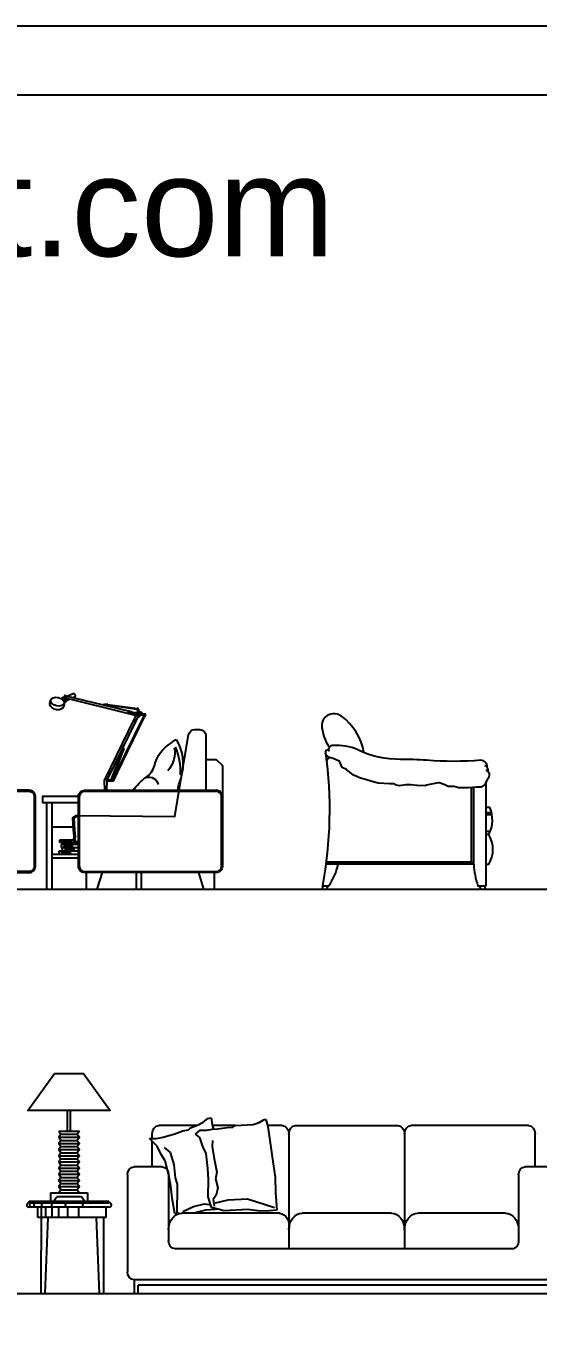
# Model space of a CAD drawing. Header units: inches. Extents: x 11 to 53.5, y 7.4 to 32.2.
# Drawn here: x 41.16 to 43.65, y 25.87 to 32.15 of the extents above; entities that cross this region are included whole.
import ezdxf

# ---------------------------------------------------------------- set-up
doc = ezdxf.new("R2010")
doc.units = ezdxf.units.IN
doc.header["$MEASUREMENT"] = 0
for name, color, linetype in [('02', 2, 'Continuous'), ('1', 1, 'Continuous'), ('kadrbm', 4, 'Continuous')]:
    doc.layers.add(name, color=color, linetype=linetype)
doc.styles.add('bmmm', font='swissel.ttf')

# ---------------------------------------------------------------- blocks, each defined once
blk = doc.blocks.new('kadrbm')
at = {"layer": 'kadrbm', "color": 4}
blk.add_lwpolyline([(0, 0), (0, 24.7972), (21, 24.7972), (21, 0), (0, 0)], close=True, dxfattribs=at)
blk.add_lwpolyline([(20.6631, 0.3257), (20.6631, 24.4603), (0.3369, 24.4603), (0.3369, 0.3257), (20.6631, 0.3257)], dxfattribs=at)
at = {"layer": 'kadrbm', "color": 211, "true_color": 0xf674fb, "style": 'bmmm'}
blk.add_text('www.cad-libraries.blogspot.com', height=0.485134, dxfattribs=at).set_placement((0.5726, 23.6772))

msp = doc.modelspace()

# ---------------------------------------------------------------- linework, layer by layer
at = {"layer": '02'}
for p, q in [((41.3358, 28.8854), (41.3324, 28.8838)), ((41.3375, 28.8891), (41.3432, 28.8919)), ((41.345, 28.8914), (41.346, 28.8918)), ((41.3557, 28.8699), (41.3507, 28.8678)), ((41.3514, 28.8873), (41.658, 28.8126)), ((41.3531, 28.8985), (41.6635, 28.823)), ((41.3742, 28.8815), (41.3564, 28.8733)), ((41.359, 28.8969), (41.3892, 28.909)), ((41.3988, 28.8929), (41.3908, 28.8892)), ((41.5409, 28.8592), (41.5544, 28.8573)), ((41.542, 28.8551), (41.5541, 28.8533)), ((41.5564, 28.8561), (41.6886, 28.8375)), ((41.5568, 28.8536), (41.6884, 28.8348)), ((41.599, 28.5241), (41.7314, 28.7942)), ((41.6577, 28.8129), (41.6943, 28.8024)), ((41.6615, 28.8231), (41.6888, 28.8159)), ((41.6971, 28.8081), (41.6829, 28.7793)), ((41.6884, 28.8348), (41.7008, 28.8322)), ((41.6886, 28.8375), (41.7013, 28.836)), ((41.7072, 28.8038), (41.6925, 28.7725)), ((41.698, 28.8135), (41.7017, 28.8129)), ((41.7008, 28.8322), (41.7015, 28.8179)), ((41.7017, 28.8143), (41.7018, 28.812)), ((41.7057, 28.8328), (41.7059, 28.8186)), ((41.7059, 28.8149), (41.7061, 28.8107)), ((41.7063, 28.8328), (41.7066, 28.8187)), ((41.7067, 28.815), (41.7069, 28.81)), ((41.7069, 28.8099), (41.7393, 28.8097)), ((41.7079, 28.8052), (41.7343, 28.8052)), ((41.7347, 28.8033), (41.7313, 28.796)), ((41.7315, 28.7942), (41.7339, 28.7931)), ((41.7408, 28.8049), (41.735, 28.7933)), ((41.6829, 28.7793), (41.5437, 28.4922)), ((41.6925, 28.7725), (41.5527, 28.4878)), ((41.6035, 28.522), (41.7343, 28.793)), ((42.0348, 28.7037), (42.0348, 28.4387)), ((41.6252, 28.6271), (41.5729, 28.49)), ((41.6289, 28.6254), (41.5772, 28.49)), ((41.6296, 28.6385), (41.6238, 28.6255)), ((41.6238, 28.6255), (41.6245, 28.6251)), ((41.6277, 28.6405), (41.6294, 28.6395)), ((41.635, 28.6398), (41.6287, 28.6257)), ((41.6301, 28.645), (41.6334, 28.6431)), ((42.6702, 28.5846), (42.6702, 28.5846)), ((41.5396, 28.4866), (41.541, 28.4387)), ((41.5529, 28.4861), (41.552, 28.4387)), ((41.5529, 28.4846), (41.5832, 28.4846)), ((41.5541, 28.49), (41.581, 28.49)), ((41.583, 28.4913), (41.5985, 28.524)), ((41.5869, 28.4868), (41.6037, 28.5217)), ((42.7513, 28.5126), (42.7513, 28.5126)), ((41.4448, 28.4337), (42.0848, 28.4337)), ((41.5396, 28.45), (41.5529, 28.45)), ((43.3259, 28.0888), (43.3259, 28.4513)), ((43.3359, 28.0788), (43.3359, 28.452)), ((41.4198, 28.0687), (41.4198, 28.4087)), ((42.1098, 28.0687), (42.1098, 28.4087)), ((43.4229, 28.3288), (43.3959, 28.3288)), ((43.4249, 28.3188), (43.3959, 28.3188)), ((41.3908, 28.2587), (41.2859, 28.2587)), ((43.4161, 28.2388), (43.3959, 28.2388)), ((41.3933, 28.1969), (41.3231, 28.1969)), ((41.3231, 28.1969), (41.3231, 28.1856)), ((41.3998, 28.1856), (41.3231, 28.1856)), ((41.4148, 28.1744), (41.331, 28.1744)), ((41.331, 28.1744), (41.331, 28.1608)), ((41.3501, 28.1856), (41.3501, 28.1744)), ((43.4091, 28.2238), (43.3959, 28.2238)), ((41.2859, 28.1287), (41.4148, 28.1287)), ((41.4148, 28.1087), (41.2859, 28.1087)), ((41.4148, 28.1423), (41.3199, 28.1423)), ((41.3199, 28.1423), (41.3199, 28.1287)), ((41.331, 28.1608), (41.4148, 28.1608)), ((41.3383, 28.1423), (41.3383, 28.1608)), ((41.4448, 28.0437), (42.0848, 28.0437)), ((43.3359, 28.0788), (42.6174, 28.0788)), ((43.3259, 28.0888), (42.6187, 28.0888)), ((43.3259, 28.0888), (43.3359, 28.0788)), ((41.3619, 26.7818), (41.3619, 26.8818)), ((41.3769, 26.7818), (41.3769, 26.8818)), ((42.0432, 26.8439), (42.0604, 26.847)), ((42.0604, 26.847), (42.0654, 26.8131)), ((41.9896, 26.8085), (41.8052, 26.8085)), ((41.8782, 26.767), (41.9225, 26.7824)), ((41.9225, 26.7824), (41.9496, 26.7885)), ((41.9496, 26.7885), (41.9595, 26.7978)), ((41.9595, 26.7978), (41.9939, 26.8101)), ((41.9841, 26.7673), (42.0066, 26.787)), ((41.9939, 26.8101), (42.021, 26.8254)), ((42.0066, 26.787), (42.039, 26.7872)), ((42.021, 26.8254), (42.0432, 26.8439)), ((42.039, 26.7872), (42.0669, 26.7914)), ((42.0654, 26.8131), (42.0709, 26.7916)), ((42.1769, 26.8085), (42.0665, 26.8085)), ((42.0669, 26.7914), (42.092, 26.7929)), ((42.092, 26.7929), (42.1376, 26.8)), ((42.1376, 26.8), (42.1651, 26.8011)), ((42.1651, 26.8011), (42.176, 26.8084)), ((42.176, 26.8084), (42.2646, 26.8142)), ((42.2646, 26.8142), (42.2932, 26.8244)), ((42.2932, 26.8244), (42.3173, 26.8386)), ((42.3173, 26.8386), (42.3254, 26.8386)), ((42.3254, 26.8386), (42.3356, 26.8041)), ((42.4057, 26.8085), (42.3355, 26.8085)), ((42.3356, 26.8041), (42.346, 26.7244)), ((42.4697, 26.8085), (42.968, 26.8085)), ((43.6023, 26.8085), (43.032, 26.8085)), ((41.3194, 26.7818), (41.4194, 26.7818)), ((41.3194, 26.7518), (41.4194, 26.7518)), ((41.3194, 26.7218), (41.4194, 26.7218)), ((41.3294, 26.7668), (41.4094, 26.7668)), ((41.3294, 26.7368), (41.4094, 26.7368)), ((41.7969, 26.7086), (41.76, 26.7455)), ((41.76, 26.7455), (41.7945, 26.7455)), ((41.7732, 26.7455), (41.7732, 26.7685)), ((41.7732, 26.6085), (41.7732, 26.7323)), ((41.7945, 26.7455), (41.8265, 26.7516)), ((41.8265, 26.7516), (41.8536, 26.7609)), ((41.8536, 26.7609), (41.8782, 26.767)), ((42.0047, 26.7501), (41.9841, 26.7673)), ((42.0195, 26.7069), (42.0047, 26.7501)), ((42.0664, 26.7368), (42.0644, 26.7078)), ((42.346, 26.7244), (42.3612, 26.6221)), ((42.4377, 26.7685), (42.4377, 26.2091)), ((43, 26.7685), (43, 26.2091)), ((43.6343, 26.6085), (43.6343, 26.7685)), ((41.3194, 26.6918), (41.4194, 26.6918)), ((41.3194, 26.6618), (41.4194, 26.6618)), ((41.3294, 26.7068), (41.4094, 26.7068)), ((41.3294, 26.6768), (41.4094, 26.6768)), ((41.8166, 26.6686), (41.7969, 26.7086)), ((41.8363, 26.6378), (41.8166, 26.6686)), ((41.8314, 26.7024), (41.861, 26.6778)), ((41.861, 26.6778), (41.8782, 26.6194)), ((42.0353, 26.6728), (42.0195, 26.7069)), ((42.0441, 26.5997), (42.0353, 26.6728)), ((42.0644, 26.7078), (42.0746, 26.6469)), ((41.3194, 26.6318), (41.4194, 26.6318)), ((41.3194, 26.6018), (41.4194, 26.6018)), ((41.3294, 26.6468), (41.4094, 26.6468)), ((41.3294, 26.6168), (41.4094, 26.6168)), ((41.8212, 26.6085), (41.6852, 26.6085)), ((41.8536, 26.5671), (41.8363, 26.6378)), ((41.8782, 26.6194), (41.8856, 26.5548)), ((42.0476, 26.5461), (42.0441, 26.5997)), ((42.0746, 26.6469), (42.0877, 26.5816)), ((42.3612, 26.6221), (42.371, 26.5581)), ((43.7223, 26.6085), (43.5863, 26.6085)), ((41.3194, 26.5718), (41.4194, 26.5718)), ((41.3194, 26.5418), (41.4194, 26.5418)), ((41.3294, 26.5868), (41.4094, 26.5868)), ((41.3294, 26.5568), (41.4094, 26.5568)), ((41.6532, 26.5685), (41.6532, 26.0985)), ((41.8532, 26.5685), (41.8532, 26.2491)), ((41.8634, 26.5148), (41.8536, 26.5671)), ((41.8856, 26.5548), (41.8954, 26.524)), ((42.0452, 26.4626), (42.0476, 26.5461)), ((42.0877, 26.5816), (42.0804, 26.5494)), ((42.0804, 26.5494), (42.0927, 26.5068)), ((42.371, 26.5581), (42.3721, 26.4832)), ((43.5543, 26.5685), (43.5543, 26.2491)), ((41.2794, 26.4818), (41.2794, 26.4418)), ((41.3194, 26.5118), (41.4194, 26.5118)), ((41.3294, 26.5268), (41.4094, 26.5268)), ((41.3294, 26.4968), (41.4094, 26.4968)), ((41.4594, 26.4818), (41.4594, 26.4418)), ((41.8708, 26.4555), (41.8634, 26.5148)), ((41.8954, 26.524), (41.8954, 26.4678)), ((42.0848, 26.4702), (42.07, 26.4495)), ((42.0927, 26.5068), (42.0848, 26.4702)), ((42.3721, 26.4832), (42.3789, 26.3969)), ((41.5645, 26.4118), (41.1743, 26.4118)), ((41.1759, 26.4333), (41.1759, 26.4418)), ((41.1759, 26.4418), (41.5628, 26.4418)), ((41.1759, 26.4333), (41.5628, 26.4333)), ((41.218, 26.3618), (41.218, 26.4118)), ((41.2331, 26.4118), (41.2317, 25.9918)), ((41.2548, 26.4118), (41.2548, 26.3618)), ((41.2849, 26.4118), (41.2849, 26.3618)), ((41.2944, 26.4418), (41.3094, 26.4618)), ((41.3183, 26.4118), (41.3183, 26.3618)), ((41.3617, 26.4118), (41.3617, 26.3618)), ((41.4152, 26.4118), (41.4152, 26.3618)), ((41.4444, 26.4418), (41.4294, 26.4618)), ((41.55, 26.3618), (41.55, 26.4118)), ((41.5628, 26.4333), (41.5628, 26.4418)), ((41.8831, 26.3817), (41.8708, 26.4555)), ((41.8954, 26.4678), (41.893, 26.4278)), ((41.893, 26.4278), (41.893, 26.3848)), ((41.9225, 26.3909), (41.9742, 26.4155)), ((41.9742, 26.4155), (42.0268, 26.4278)), ((42.0268, 26.4278), (42.0612, 26.4228)), ((42.0618, 26.4112), (42.0452, 26.4626)), ((42.1238, 26.3941), (42.0618, 26.4112)), ((42.07, 26.4495), (42.0741, 26.4172)), ((42.0739, 26.4315), (42.1428, 26.4484)), ((42.1428, 26.4484), (42.2362, 26.4533)), ((42.2362, 26.4533), (42.2769, 26.4395)), ((42.2769, 26.4395), (42.3685, 26.4103)), ((41.55, 26.3618), (41.218, 26.3618)), ((41.2667, 26.3618), (41.2517, 25.9918)), ((41.5014, 26.3618), (41.5164, 25.9918)), ((41.5364, 26.3618), (41.5364, 25.9918)), ((41.9049, 26.3808), (41.8831, 26.3817)), ((42.3924, 26.3823), (41.9172, 26.3823)), ((42.0317, 26.3971), (41.9739, 26.3823)), ((42.0801, 26.4002), (42.0317, 26.3971)), ((42.0889, 26.402), (42.0801, 26.4002)), ((42.2375, 26.4014), (42.1238, 26.3941)), ((42.2988, 26.3932), (42.2375, 26.4014)), ((42.3437, 26.3941), (42.2988, 26.3932)), ((42.3789, 26.3969), (42.3437, 26.3941)), ((42.936, 26.3823), (42.5017, 26.3823)), ((43.4903, 26.3823), (43.064, 26.3823)), ((43.5223, 26.2091), (41.8852, 26.2091)), ((41.6852, 26.0585), (41.6852, 25.9918)), ((43.7223, 26.0585), (41.6852, 26.0585)), ((41.7058, 25.9918), (41.7058, 26.0335)), ((43.7018, 26.0335), (41.7058, 26.0335))]:
    msp.add_line(p, q, dxfattribs=at)
for points in [[(42.8023, 28.6218, 0.191032), (42.6935, 28.7992, 0.14687), (42.6515, 28.8106, 0.374276), (42.5975, 28.7581, 0.146281), (42.6349, 28.6475, 0.146281)], [(41.9048, 28.4387), (41.9505, 28.7087, -0.36585), (41.9801, 28.7337), (42.0048, 28.7337, -0.414214), (42.0348, 28.7037)], [(41.7424, 28.5008, 0.168896), (41.7847, 28.5581, -0.208101), (41.8672, 28.6689, -0.072651), (41.8895, 28.6858)], [(43.4011, 28.5506, 0.444081), (43.3709, 28.5847, -0.042169), (43.1071, 28.5847, 0.016369), (42.9805, 28.5888, -0.11532), (42.7722, 28.635, 0.12842), (42.6523, 28.6561, 0.414214), (42.6305, 28.6343, 0.620033), (42.6156, 28.6206, -0.079849), (42.6009, 27.9738), (42.631, 27.9738)], [(42.0348, 28.5887), (42.0848, 28.5887), (42.1148, 28.5587), (42.1148, 28.0687, -0.414214), (42.0848, 28.0387)], [(43.3959, 28.4759), (43.4065, 28.4971), (43.4103, 28.5047), (43.4126, 28.5139), (43.4126, 28.5185), (43.4057, 28.5284), (43.4057, 28.5376, 0.33357), (43.3897, 28.5582)], [(39.2276, 28.4387), (39.1456, 28.4387, 0.414214), (39.1156, 28.4087), (39.1156, 28.0687, 0.414214), (39.1456, 28.0387), (41.1756, 28.0387)], [(41.0486, 28.3159), (41.0486, 28.3896, -0.411624), (41.0936, 28.4337), (41.1756, 28.4337, -0.414214), (41.2006, 28.4087), (41.2006, 28.0687, -0.414214), (41.1756, 28.0437), (39.1456, 28.0437, -0.414214), (39.1206, 28.0687), (39.1206, 28.4087, -0.414214), (39.1456, 28.4337), (39.2276, 28.4337, -0.344829), (39.2726, 28.3896), (39.2726, 28.3159)], [(41.1756, 28.4387), (41.0936, 28.4387, 0.408701), (41.0436, 28.3896), (41.0436, 28.3159)], [(41.1756, 28.0387, 0.414214), (41.2056, 28.0687), (41.2056, 28.4087, 0.414214), (41.1756, 28.4387)], [(41.4148, 28.4087, -0.414214), (41.4448, 28.4387), (42.0848, 28.4387)], [(42.1148, 28.4087, 0.414214), (42.0848, 28.4387)], [(42.0848, 28.0387), (41.4448, 28.0387, -0.414214), (41.4148, 28.0687), (41.4148, 28.4087)], [(43.3959, 28.0788), (43.4091, 28.0788, 0.279711), (43.4091, 28.2238, 0.229543), (43.4141, 28.3552), (43.3959, 28.3546)], [(42.631, 27.9738, 0.113802), (42.6765, 28.0788)], [(43.3359, 28.0788, 0.068283), (43.356, 27.9738), (43.3959, 27.9738)], [(42.6028, 27.9738, -0.026598), (42.5984, 27.9588)], [(42.6217, 27.9588, 0.017419), (42.629, 27.9738)], [(43.3629, 27.9738, 0.021003), (43.3701, 27.9588)], [(43.3935, 27.9588, -0.026625), (43.3891, 27.9738)]]:
    msp.add_lwpolyline(points, format="xyb", dxfattribs=at)
for points in [[(43.3959, 28.4759), (43.3943, 28.4728), (43.3873, 28.4615), (43.3717, 28.453), (43.3491, 28.453), (43.3109, 28.4501), (43.2613, 28.4501), (43.2415, 28.4572), (43.2118, 28.4572), (43.1963, 28.4657), (43.168, 28.4742), (43.1636, 28.4744), (43.1072, 28.4631), (43.0994, 28.4597), (43.0604, 28.4615), (43.0307, 28.4657), (43.0053, 28.4657), (42.9755, 28.46), (42.9586, 28.4643), (42.9472, 28.4699), (42.926, 28.4699), (42.8723, 28.4728), (42.8355, 28.4826), (42.81, 28.4911), (42.7859, 28.4982), (42.7592, 28.5081), (42.7513, 28.5126), (42.7175, 28.5396), (42.6973, 28.5486), (42.6838, 28.5801), (42.6702, 28.5846), (42.6522, 28.5936), (42.6302, 28.5995), (42.6237, 28.6059), (42.6197, 28.6108), (42.6156, 28.6206)], [(43.3962, 28.5391), (43.403, 28.5315), (43.4057, 28.5284)], [(41.4119, 28.3159), (41.8831, 28.3109), (41.9048, 28.4387)], [(43.3959, 27.9738), (43.3959, 28.4759)], [(41.4148, 28.4087), (41.241, 28.4087), (41.241, 28.3787), (41.4148, 28.3787)], [(41.261, 27.9587), (41.261, 28.3787)], [(41.2859, 28.3787), (41.2859, 27.9587)], [(41.4148, 28.1828), (41.395, 28.1865), (41.3927, 28.2006), (41.3938, 28.2136), (41.3915, 28.2465), (41.388, 28.3053), (41.4033, 28.3159), (41.4148, 28.3159)], [(41.4148, 28.3109), (41.4048, 28.3109), (41.3931, 28.3028), (41.3965, 28.2468), (41.3989, 28.2135), (41.3977, 28.2008), (41.3994, 28.1908), (41.4148, 28.1879)], [(41.4548, 27.9587), (41.4548, 28.0387)], [(41.5297, 28.0387), (41.5048, 27.9587)], [(41.6962, 28.0387), (41.6962, 27.9587)], [(41.721, 27.9587), (41.721, 28.0387)], [(42.0248, 27.9587), (41.9998, 28.0387)], [(42.0748, 28.0387), (42.0748, 27.9587)], [(41.3194, 26.7818), (41.3294, 26.7668), (41.3194, 26.7518), (41.3294, 26.7368), (41.3194, 26.7218), (41.3294, 26.7068), (41.3194, 26.6918), (41.3294, 26.6768), (41.3194, 26.6618), (41.3294, 26.6468), (41.3194, 26.6318), (41.3294, 26.6168), (41.3194, 26.6018), (41.3294, 26.5868), (41.3194, 26.5718), (41.3294, 26.5568), (41.3194, 26.5418), (41.3294, 26.5268), (41.3194, 26.5118), (41.3294, 26.4968), (41.3194, 26.4818)], [(41.4194, 26.7818), (41.4094, 26.7668), (41.4194, 26.7518), (41.4094, 26.7368), (41.4194, 26.7218), (41.4094, 26.7068), (41.4194, 26.6918), (41.4094, 26.6768), (41.4194, 26.6618), (41.4094, 26.6468), (41.4194, 26.6318), (41.4094, 26.6168), (41.4194, 26.6018), (41.4094, 26.5868), (41.4194, 26.5718), (41.4094, 26.5568), (41.4194, 26.5418), (41.4094, 26.5268), (41.4194, 26.5118), (41.4094, 26.4968), (41.4194, 26.4818)], [(41.2794, 26.4818), (41.4594, 26.4818)], [(41.4294, 26.4618), (41.3094, 26.4618)]]:
    msp.add_lwpolyline(points, dxfattribs=at)
for points in [[(41.336, 28.1918), (41.336, 28.1901), (41.3429, 28.1901), (41.3429, 28.1918)], [(41.3439, 28.1693), (41.3439, 28.1652), (41.3507, 28.1652), (41.3507, 28.1693)], [(41.3476, 28.1918), (41.3476, 28.1901), (41.3545, 28.1901), (41.3545, 28.1918)], [(41.3555, 28.1693), (41.3555, 28.1652), (41.3623, 28.1652), (41.3623, 28.1693)], [(41.3606, 28.1918), (41.3606, 28.1901), (41.3674, 28.1901), (41.3674, 28.1918)], [(41.363, 28.1805), (41.363, 28.1788), (41.3698, 28.1788), (41.3698, 28.1805)], [(41.3684, 28.1693), (41.3684, 28.1652), (41.3753, 28.1652), (41.3753, 28.1693)], [(41.3722, 28.1918), (41.3722, 28.1901), (41.3791, 28.1901), (41.3791, 28.1918)], [(41.3746, 28.1805), (41.3746, 28.1788), (41.3814, 28.1788), (41.3814, 28.1805)], [(41.3801, 28.1693), (41.3801, 28.1652), (41.3869, 28.1652), (41.3869, 28.1693)], [(41.3876, 28.1805), (41.3876, 28.1788), (41.3944, 28.1788), (41.3944, 28.1805)], [(41.3992, 28.1805), (41.3992, 28.1788), (41.406, 28.1788), (41.406, 28.1805)], [(41.3328, 28.1372), (41.3328, 28.1331), (41.3396, 28.1331), (41.3396, 28.1372)], [(41.3444, 28.1372), (41.3444, 28.1331), (41.3512, 28.1331), (41.3512, 28.1372)], [(41.3511, 28.1557), (41.3511, 28.1468), (41.358, 28.1468), (41.358, 28.1557)], [(41.3574, 28.1372), (41.3574, 28.1331), (41.3642, 28.1331), (41.3642, 28.1372)], [(41.3627, 28.1557), (41.3627, 28.1468), (41.3696, 28.1468), (41.3696, 28.1557)], [(41.369, 28.1372), (41.369, 28.1331), (41.3758, 28.1331), (41.3758, 28.1372)], [(41.3757, 28.1557), (41.3757, 28.1468), (41.3826, 28.1468), (41.3826, 28.1557)], [(41.3873, 28.1557), (41.3873, 28.1468), (41.3942, 28.1468), (41.3942, 28.1557)], [(41.2994, 27.0618), (41.4394, 27.0618), (41.5694, 26.8818), (41.1694, 26.8818)]]:
    msp.add_lwpolyline(points, close=True, dxfattribs=at)
for centre, radius, start, end in [((41.3213, 28.8579), 0.0464, 154.47607, 183.1889), ((41.3376, 28.8867), 0.00241, 90.67133, 211.44668), ((41.3338, 28.8721), 0.0175, 345.74696, 77.65019), ((41.3391, 28.875), 0.0174, 343.0789, 76.13888), ((41.3075, 28.861), 0.0396, 337.49412, 6.59131), ((41.3474, 28.8708), 0.00444, 259.89036, 317.87058), ((41.3893, 28.8981), 0.0109, 331.1696, 90.45218), ((41.543, 28.8551), 0.00572, 136.9487, 198.19675), ((41.5389, 28.859), 1.818989403545857e-15, 206.56505, 126.15469), ((41.5308, 28.8562), 0.0113, 341.5445, 6.88988), ((41.5525, 28.8518), 0.00584, 48.06392, 70.67574), ((41.5542, 28.8654), 0.0121, 269.72074, 282.60964), ((41.6622, 28.817), 0.00613, 78.16633, 225.94382), ((41.6602, 28.8181), 0.00591, 247.80987, 269.00099), ((41.6602, 28.8181), 0.00591, 46.27163, 56.30027), ((41.6738, 28.8136), 0.00248, 96.49032, 228.55196), ((41.6812, 28.8683), 0.0572, 260.95844, 266.64782), ((41.6785, 28.8256), 0.0107, 242.37664, 271.91103), ((41.6607, 29.0427), 0.2322, 274.22693, 279.62254), ((41.6588, 29.053), 0.239, 274.81779, 280.13673), ((41.7095, 28.7775), 0.0376, 77.83233, 105.36929), ((41.7031, 28.8338), 0.0028, 339.99389, 215.10185), ((41.7094, 28.7832), 0.0356, 70.76687, 103.9846), ((41.7494, 28.7316), 0.0766, 121.12045, 129.1536), ((41.7432, 28.7336), 0.0754, 119.4587, 120.77599), ((41.691, 28.8299), 0.0341, 296.16302, 313.56045), ((41.6899, 28.832), 0.0401, 299.78013, 318.01495), ((41.7171, 28.8118), 0.0025, 309.48585, 82.94461), ((41.691, 28.8299), 0.0341, 323.96025, 324.07208), ((41.7199, 28.8125), 0.00448, 322.07194, 73.10512), ((41.7322, 28.7952), 0.00124, 138.48797, 233.58426), ((41.7339, 28.8041), 0.00113, 316.04343, 68.52034), ((41.739, 28.807), 0.00274, 311.49807, 82.8529), ((41.6869, 28.7747), 0.00607, 338.95669, 130.57034), ((41.7343, 28.7939), 0.00094, 242.12139, 317.35954), ((41.6288, 28.6388), 0.000885, 335.32695, 53.30873), ((41.6329, 28.6408), 0.00232, 333.20918, 78.2191), ((42.6453, 28.637), 0.0151, 190.25053, 215.20225), ((42.6391, 28.5782), 0.0184, 83.50024, 200.96333), ((41.5462, 28.4864), 0.00665, 357.71248, 177.51952), ((41.5593, 28.5128), 0.00674, 15.04621, 114.12736), ((41.563, 28.5205), 0.00719, 17.58187, 109.19694), ((41.5811, 28.4921), 0.00205, 269.51239, 339.34967), ((41.5839, 28.4877), 0.00316, 258.71672, 343.9536), ((41.5995, 28.5191), 0.00501, 31.45969, 100.85511), ((41.4448, 28.4087), 0.025, 90, 180), ((42.0848, 28.4087), 0.025, 0, 90), ((41.4448, 28.0687), 0.025, 180, 270), ((42.0848, 28.0687), 0.025, 270, 0), ((41.1742, 26.4226), 0.0108, 80.70571, 270.53685), ((41.1885, 26.4226), 0.0108, 80.70571, 270.53685), ((41.2097, 26.4226), 0.0108, 80.70571, 270.53685), ((41.2458, 26.4226), 0.0108, 80.70571, 270.53685), ((41.2942, 26.4226), 0.0108, 80.70571, 270.53685), ((41.361, 26.4226), 0.0108, 80.70571, 270.53685), ((41.4454, 26.4226), 0.0108, 80.70571, 270.53685), ((41.5646, 26.4226), 0.0108, 269.46315, 99.29429)]:
    msp.add_arc(centre, radius, start, end, dxfattribs=at)
for centre, major_axis, ratio in [((41.3127, 28.8694), (-0.0337, 0.0068), 0.59608), ((41.7026, 28.8069), (-0.00535, 0.00173), 0.900692), ((41.6271, 28.6263), (-0.00181, 0.00085), 0.148052)]:
    msp.add_ellipse(centre, major_axis=major_axis, ratio=ratio, dxfattribs=at)
for centre, major_axis, ratio, start_param, end_param in [((41.3508, 28.8936), (0.00298, 0.00451), 0.809131, 3.667654, 8.937188), ((41.3097, 28.854), (-0.0348, 0.0067), 0.61698, 0.244805, 3.071609), ((41.671, 28.8149), (0.00143, 0.00524), 0.792554, 5.01264, 10.527312), ((41.6885, 28.8362), (0.0001, 0.00136), 0.358348, 6.246011, 9.424778)]:
    msp.add_ellipse(centre, major_axis=major_axis, ratio=ratio, start_param=start_param, end_param=end_param, dxfattribs=at)
at = {"layer": '02', "extrusion": (0, 0, -1)}
for centre, major_axis, ratio, start_param, end_param in [((41.7179, 28.5382), (0.0981, 0.2126), 0.844408, 0.495669, 1.394006), ((41.778, 28.5949), (0.0742, 0.096), 0.778961, 0.566199, 1.619661), ((41.6697, 28.5001), (0.0543, 0.2886), 0.810843, 0.881996, 1.371024), ((41.8872, 28.3508), (0.2331, 0.0349), 0.838776, 3.776194, 4.173271), ((41.7146, 28.4018), (0.0722, 0.0915), 0.583111, -0.619093, 0.446787), ((42.2938, 28.4379), (0.3627, 0.2056), 0.833333, 3.741246, 3.89318), ((41.8052, 26.7685), (0, 0.04), 0.8, 4.712389, 6.283185), ((42.4057, 26.7685), (0, 0.04), 0.8, 0, 1.570796), ((42.4697, 26.7685), (0, 0.04), 0.8, 4.712389, 6.283185), ((42.968, 26.7685), (0, 0.04), 0.8, 0, 1.570796), ((43.032, 26.7685), (0, 0.04), 0.8, 4.712389, 6.283185), ((43.6023, 26.7685), (0, 0.04), 0.8, 0, 1.570796), ((41.6852, 26.5685), (0, 0.04), 0.8, 4.712389, 6.283185), ((41.8212, 26.5685), (0, 0.04), 0.8, 0, 1.570796), ((43.5863, 26.5685), (0, 0.04), 0.8, 4.712389, 6.283185), ((41.9172, 26.3023), (0, 0.08), 0.8, 4.712389, 6.283185), ((42.3893, 26.3195), (0, 0.0629), 0.8, 0.062975, 1.847307), ((42.5017, 26.3023), (0, 0.08), 0.8, 4.712389, 6.283185), ((42.936, 26.3023), (0, 0.08), 0.8, 0, 1.570796), ((43.064, 26.3023), (0, 0.08), 0.8, 4.712389, 6.283185), ((43.4903, 26.3023), (0, 0.08), 0.8, 0, 1.570796), ((41.8852, 26.2491), (0, 0.04), 0.8, 3.141593, 4.712389), ((43.5223, 26.2491), (0, 0.04), 0.8, 1.570796, 3.141593), ((41.6852, 26.0985), (0, 0.04), 0.8, 3.141593, 4.712389)]:
    msp.add_ellipse(centre, major_axis=major_axis, ratio=ratio, start_param=start_param, end_param=end_param, dxfattribs=at)
at = {"layer": '1'}
for p, q in [((32.8586, 27.9587), (53.1849, 27.9587)), ((32.8586, 25.9918), (53.1849, 25.9918))]:
    msp.add_line(p, q, dxfattribs=at)

# ---------------------------------------------------------------- block references
at = {"layer": 'kadrbm'}
msp.add_blockref('kadrbm', (32.5217, 7.3575), dxfattribs=at)

doc.saveas('drawing.dxf')
